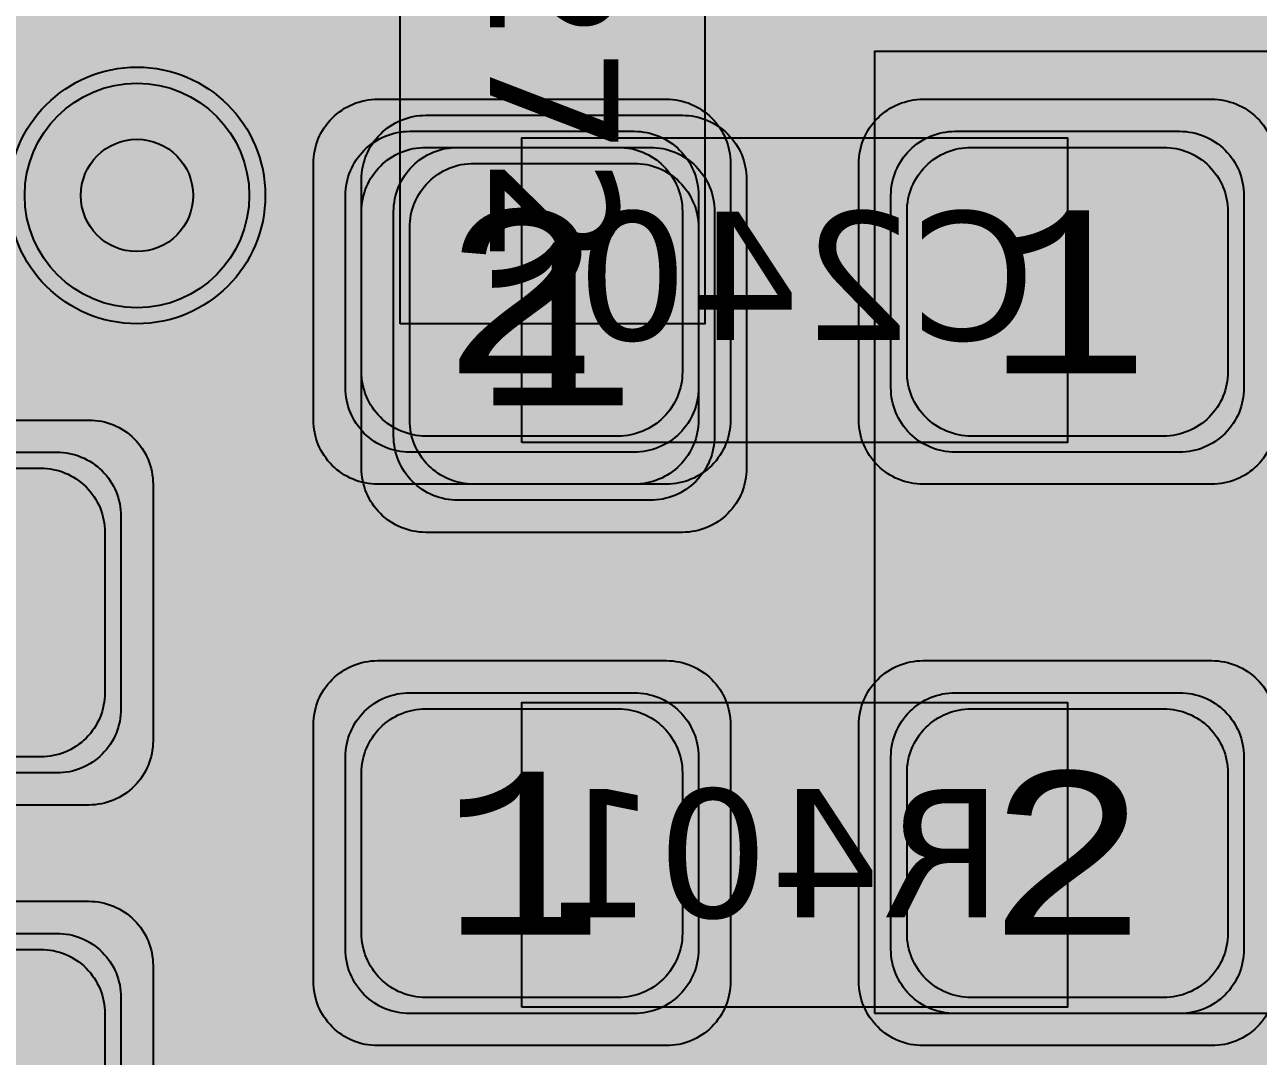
# Model space of a CAD drawing. Extents: x -28 to 199, y -61 to 255.
# Drawn here: x 126.35 to 130.195, y 116.117 to 119.332 of the extents above; entities that cross this region are included whole.
import ezdxf
from ezdxf.enums import TextEntityAlignment as Align

# ---------------------------------------------------------------- set-up
doc = ezdxf.new("R2010")
doc.units = 0
doc.header["$MEASUREMENT"] = 0
for name, color, linetype in [('ASSEMBLY_OUTLINES_BTM', 191, 'CONTINUOUS'), ('ASSEMBLY_OUTLINES_TOP', 102, 'CONTINUOUS'), ('ASSEMBLY_PART_NUMBERS_BTM', 191, 'CONTINUOUS'), ('ASSEMBLY_PART_NUMBERS_TOP', 102, 'CONTINUOUS'), ('ASSEMBLY_REF_DES_BTM', 191, 'CONTINUOUS'), ('ASSEMBLY_REF_DES_TOP', 102, 'CONTINUOUS'), ('DRILL_DRAWING', 21, 'CONTINUOUS'), ('GENERATED_SILKSCREEN_BTM', 255, 'CONTINUOUS'), ('GENERATED_SILKSCREEN_TOP', 140, 'CONTINUOUS'), ('PART_PADS_SMD_BTM', 10, 'CONTINUOUS'), ('PART_PADS_SMD_TOP', 150, 'CONTINUOUS'), ('PIN_NUMBERS_BTM', 8, 'CONTINUOUS'), ('PIN_NUMBERS_TOP', 8, 'CONTINUOUS'), ('PLACEMENT_OUTLINES_BTM', 222, 'CONTINUOUS'), ('PLACEMENT_OUTLINES_TOP', 130, 'CONTINUOUS'), ('PLANE_DATA_LAYER_2', 230, 'CONTINUOUS'), ('PLANE_SHAPES_LAYER_2', 230, 'CONTINUOUS'), ('PLANE_SHAPES_LAYER_3', 81, 'CONTINUOUS'), ('SILKSCREEN_OUTLINES_BTM', 211, 'CONTINUOUS'), ('SILKSCREEN_OUTLINES_TOP', 150, 'CONTINUOUS'), ('SILKSCREEN_REF_DES_TOP', 150, 'CONTINUOUS'), ('SOLDERMASK_PADS_BTM', 12, 'CONTINUOUS'), ('SOLDERMASK_PADS_TOP', 180, 'CONTINUOUS'), ('SOLDERPASTE_PADS_BTM', 12, 'CONTINUOUS'), ('SOLDERPASTE_PADS_TOP', 180, 'CONTINUOUS'), ('TRACES_LAYER_3', 81, 'CONTINUOUS'), ('TRACES_LAYER_BOTTOM', 10, 'CONTINUOUS'), ('TRACES_LAYER_TOP', 150, 'CONTINUOUS'), ('VIA_HOLES_LAYER_2', 30, 'CONTINUOUS'), ('VIA_HOLES_LAYER_3', 30, 'CONTINUOUS'), ('VIA_HOLES_LAYER_BOTTOM', 30, 'CONTINUOUS'), ('VIA_HOLES_LAYER_TOP', 30, 'CONTINUOUS'), ('VIA_PADS_LAYER_2', 230, 'CONTINUOUS'), ('VIA_PADS_LAYER_3', 81, 'CONTINUOUS'), ('VIA_PADS_LAYER_BOTTOM', 10, 'CONTINUOUS'), ('VIA_PADS_LAYER_TOP', 150, 'CONTINUOUS')]:
    doc.layers.add(name, color=color, linetype=linetype)
doc.styles.add('COURIER_NEW', font='COUR.TTF')
doc.styles.add('VERDANA', font='verdana.TTF')
doc.styles.add('VERIBEST_GERBER_0', font='txt')

msp = doc.modelspace()

# ---------------------------------------------------------------- hatches: boundary and pattern name
at = {"layer": 'PLANE_DATA_LAYER_2'}
h = msp.add_hatch(color=256, dxfattribs=at)
h.paths.add_polyline_path([(136.977938, 104.900788, -0.0425166317903881), (136.97684, 104.887899, 0.0425189371191998), (136.969634, 104.803321), (136.969634, 103.8357, -0.1989099556854013), (136.947316, 103.781819), (133.471447, 100.30595, 0.1989122151386173), (133.325, 99.952397), (133.325, 93.813669, -0.1989099556853327), (133.302682, 93.759788), (129.846447, 90.303553, 0.1989122151386193), (129.7, 89.95), (129.7, 82.880885, -0.1989099556853327), (129.677682, 82.827004), (125.372996, 78.522318, -0.1989133663344686), (125.319114, 78.5), (124.008004, 78.5, -0.414213562373095), (123.931804, 78.5762), (123.931804, 78.576201, -0.198909955685367), (123.954122, 78.630082), (124.017393, 78.693353, 0.19891218827251), (124.141873, 78.993873), (124.141873, 81.897836, 0.1989121882725186), (124.017393, 82.198356), (121.315166, 84.900583, 0.1989121882725186), (121.014646, 85.025063), (118.085686, 85.025063, 0.1989121882725125), (117.785166, 84.900583), (115.869335, 82.984752, -0.1989133663344686), (115.815453, 82.962434), (111.980365, 82.962434, 0.1989121882725186), (111.679845, 82.837954), (103.605966, 74.764075, -0.6681819935816116), (103.475884, 74.817956), (103.475884, 75.719902, -0.198909955685367), (103.498202, 75.773783), (112.132258, 84.407839, 0.1989121882725186), (112.256738, 84.708359), (112.256738, 87.766792, -0.5791985093720466), (112.371403, 87.832571, 0.9207095428459576), (113.229816, 89.056434, -0.4687192040466884), (113.229816, 89.173566, 0.4687157595514411), (113.229816, 90.326434, -0.4687192040466884), (113.229816, 90.443566, 0.606460415148791), (112.947726, 91.743467, -0.3380635491738142), (112.891615, 91.816971), (112.891615, 91.816972, -0.1989099556853327), (112.913933, 91.870853), (113.850887, 92.807807, -0.4969605349260798), (113.971222, 92.791213, 0.0686227819462532), (114.033421, 92.709116), (117.000682, 89.741856, -0.198909955685367), (117.023, 89.687975), (117.023, 88.767429, -0.228048003750335), (116.994354, 88.707889, 2.854432025872091), (117.805646, 88.707889, -0.228048003750335), (117.777, 88.767429), (117.777, 89.875696, 0.1989121654681639), (117.666579, 90.142275), (114.699318, 93.109536, -0.1989099556853327), (114.677, 93.163417), (114.677, 100.732571, -0.228048003750335), (114.705646, 100.792111, 0.8407221043194625), (114.090183, 101.915205, -0.5141069145394279), (113.989386, 101.987326), (113.989386, 107.618063, -0.6172571328269955), (114.111169, 107.679126, 1.9943987198418727), (114.111169, 108.720874, -0.617257132826957), (113.989386, 108.781937), (113.989386, 126.654985, 0.032533120066096), (113.985795, 126.710116, -0.0325342524810923), (113.985151, 126.720001), (113.985151, 126.720002, -0.6681819935815638), (114.115233, 126.773883), (114.280695, 126.608421, 0.1989121654681736), (114.547274, 126.498), (122.056386, 126.498, -0.1989133663344687), (122.110268, 126.475682), (126.281524, 122.304426, -0.198909955685367), (126.303842, 122.250545), (126.303842, 122.119158, 0.1236662247943365), (126.348588, 121.941012, -0.1606780001424822), (126.356831, 121.893987, 0.3606560929037287), (126.788539, 121.185359, -0.7687174069834758), (126.778046, 121.038457, 7.647506935409171), (127.111461, 121.014641, -0.7687174069834617), (127.121954, 121.161543, 0.6405844281364371), (127.405646, 122.307889, -0.2280480037503427), (127.377, 122.367429), (127.377, 126.6738, -0.414213562373095), (127.4532, 126.75), (128.865978, 126.75, -0.414213562373095), (128.942178, 126.6738), (128.942178, 126.673799, -0.1989099556854013), (128.91986, 126.619918), (128.533421, 126.233479, 0.1989121654681667), (128.423, 125.9669), (128.423, 123.567429, -0.2280480037503427), (128.394354, 123.507889, 2.8544320258721156), (129.205646, 123.507889, -0.2280480037503427), (129.177, 123.567429), (129.177, 125.779179, -0.1989099556854013), (129.199318, 125.83306), (129.986579, 126.62032, 0.0741021212229936), (130.052722, 126.70963, -0.277099918590679), (130.119973, 126.75), (130.174273, 126.75, -0.403683824490227), (130.250423, 126.676549, 0.1956893404127855), (130.451391, 126.229628, -0.2050724899553478), (130.475, 126.174486), (130.475, 122.295253, 0.1989121882725126), (130.59948, 121.994733), (131.330527, 121.263686, -0.1989099556854013), (131.352845, 121.209805), (131.352845, 114.763663, -0.8295497216643613), (131.205645, 114.735997, 0.8295609199568306), (129.95, 114.500001), (129.95, 114.499999, 0.8295609199568306), (131.205645, 114.264003, -0.8295497216643613), (131.352845, 114.236337), (131.352845, 111.668815, -0.198909955685367), (131.330527, 111.614934), (130.692799, 110.977206, 0.1989121882725064), (130.568319, 110.676686), (130.568319, 108.164856, -0.5413714910477632), (130.461467, 108.095093, 0.5413712452295936), (129.55, 107.500001), (129.55, 107.499999, 0.5413712452295937), (130.461467, 106.904907, -0.5413714910477633), (130.568319, 106.835144), (130.568319, 97.583681, 0.1490008545897866), (130.64056, 97.346645, -0.1489978148350905), (130.653512, 97.304146), (130.653512, 97.304145, -0.1942207066511618), (130.632158, 97.251246, 0.5485069438402771), (130.888539, 96.185359, -0.7687174069834758), (130.878046, 96.038457, 7.647506935409185), (131.211461, 96.014641, -0.7687174069834617), (131.221954, 96.161543, 0.6100588580781182), (131.548609, 97.270372, -0.2050724899553477), (131.525, 97.325514), (131.525, 97.477, 0.1677021551964094), (131.434538, 97.739125, -0.1677006453007844), (131.418319, 97.786122), (131.418319, 99.596475, -0.6231693714019529), (131.541139, 99.656749, 0.6231768727902992), (132.75, 100.25, 0.2119397726903838), (132.503162, 100.806173, -0.3779195606310377), (132.491822, 100.906327, 0.943356937975585), (131.551481, 101.648536, -0.6897061753667568), (131.418319, 101.69915), (131.418319, 102.749052, -0.7432602490610456), (131.558052, 102.791123, 0.507237571601238), (132.605828, 102.741787, -0.1165650662333721), (132.633526, 102.76327, 0.0896815058504722), (132.757792, 102.84948), (133.304231, 103.395919, 0.1989121882725186), (133.428711, 103.696439), (133.428711, 113.150158, -0.198909955685367), (133.451029, 113.204039), (134.00052, 113.75353, 0.1989121882725125), (134.125, 114.05405), (134.125, 115.174486, -0.2050724899553477), (134.148609, 115.229628, 2.4974351542811806), (133.251391, 115.229628, -0.2050724899553478), (133.275, 115.174486), (133.275, 114.261653, -0.198909955685367), (133.252682, 114.207772), (132.703191, 113.658281, 0.1989121882725126), (132.578711, 113.357761), (132.578711, 103.904042, -0.1989099556853327), (132.556393, 103.850161), (132.460599, 103.754367, -0.3152207587686722), (132.374533, 103.739179, 0.3712566469041549), (131.558052, 103.508877, -0.7432602490609853), (131.418319, 103.550948), (131.418319, 110.469083, -0.1989099556854013), (131.440637, 110.522964), (132.078365, 111.160692, 0.1989121882725248), (132.202845, 111.461212), (132.202845, 119.995489, -0.6681819935816593), (132.332927, 120.04937), (136.401408, 115.980889, -0.1989099556853327), (136.423726, 115.927008), (136.423726, 114.512395, -0.1989099556853327), (136.401408, 114.458514), (135.933735, 113.990841, -0.6681819935816593), (135.803653, 114.044722), (135.803653, 114.044723, -0.0900388652559256), (135.808516, 114.071509, 4.621395072748782), (135.428491, 113.691484, -0.5237901792127903), (135.531477, 113.620147), (135.531477, 113.620146, -0.1989099556853327), (135.509159, 113.566265), (133.808701, 111.865807, 0.1989122151386246), (133.662254, 111.512254), (133.662254, 107.537746, 0.1989122151386246), (133.808701, 107.184193), (135.333909, 105.658985, -0.1650613667127099), (135.355574, 105.615061, 0.6437565302444234), (136.487538, 105.270109, -0.5051906878791393), (136.609743, 105.259398, 0.1480370251817164), (136.933858, 104.969889, -0.2917988228267626), (136.977938, 104.900789)], flags=0)
h.paths.add_polyline_path([(113.85, 87, -0.9999999999999999), (115.15, 87, -0.9999999999999999)], flags=0)
h.paths.add_polyline_path([(115.25, 125.5, -0.9999999999999999), (116.55000000000001, 125.5, -0.9999999999999999)], flags=0)
h.paths.add_polyline_path([(114.75, 123, -0.9999999999999999), (116.75, 123, -0.9999999999999999)], flags=0)
h.paths.add_polyline_path([(116.232776, 95.682577, 0.7726673183828902), (117.45, 95.999999), (117.45, 96, 0.7083066378647846), (116.29314, 96.40693, -0.531760018124995), (116.167224, 96.417423, 0.772667318382902), (114.95, 96.100001), (114.95, 96.1, 0.7083066378647764), (116.10686, 95.69307, -0.5317600181249857)], flags=0)
h.paths.add_polyline_path([(117.421331, 99.860255, 3.363991928619301), (117.304585, 100.560731, -0.5417095603560502), (117.178669, 100.539745, 3.3639919286193174), (117.295415, 99.839269, -0.5417095603560539)], flags=0)
h.paths.add_polyline_path([(117.44999999999999, 92.3, -0.9999999999999999), (118.75, 92.3, -0.9999999999999999)], flags=0)
h.paths.add_polyline_path([(119.55, 113.4, -0.9999999999999999), (120.85000000000001, 113.4, -0.9999999999999999)], flags=0)
h.paths.add_polyline_path([(119.75, 109.5, -0.9999999999999999), (121.25, 109.5, -0.9999999999999999)], flags=0)
h.paths.add_polyline_path([(120.35, 98.8, -0.9999999999999999), (121.65, 98.8, -0.9999999999999999)], flags=0)
h.paths.add_polyline_path([(120.35, 111.4, -0.9999999999999999), (121.65, 111.4, -0.9999999999999999)], flags=0)
h.paths.add_polyline_path([(120.457283, 123.057713, -0.5359062211731089), (120.330385, 123.05719, 1.3513703040546192), (119.123088, 121.573751, -0.3050494922752397), (119.170567, 121.503171), (119.170567, 121.50317, -0.198909955685367), (119.148249, 121.449289), (118.350727, 120.651767, 0.1989121882725187), (118.226247, 120.351247), (118.226247, 106.65885, -0.198909955685367), (118.203929, 106.604969), (117.471074, 105.872114, -0.205074051956066), (117.415388, 105.849817, 2.455220229755274), (118.05, 105.2), (118.05, 105.199998, 0.0059190874028198), (118.049817, 105.215386, -0.0058690278396138), (118.049796, 105.217175), (118.049796, 105.217193, -0.198909955685367), (118.072114, 105.271074), (118.951767, 106.150727, 0.1989121882725038), (119.076247, 106.451247), (119.076247, 120.143644, -0.198909955685367), (119.098565, 120.197525), (120.108818, 121.207778, -0.0494623730732118), (120.12045, 121.217311, 0.0494618080928846), (120.185326, 121.27048), (120.787867, 121.873021, 0.0494618080928846), (120.841036, 121.937897, -0.0494623730731728), (120.850569, 121.949529), (120.928926, 122.027886, -0.2050740519560306), (120.984612, 122.050183, 1.6971064696081972)], flags=0)
h.paths.add_polyline_path([(121.25, 117.75, -0.9999999999999999), (122.75, 117.75, -0.9999999999999999)], flags=0)
h.paths.add_polyline_path([(122.05, 111.4, -0.9999999999999999), (123.35000000000001, 111.4, -0.9999999999999999)], flags=0)
h.paths.add_polyline_path([(123.29571, 88.162026, 1.6796277836471416), (121.75, 89), (121.75, 88.999999, 0.2324567467697626), (122.139102, 88.20829, -0.3917746108587368), (122.156291, 88.106204, 0.1460189195089194), (122.05, 87.750001), (122.05, 87.75, 1.2874404369000827), (123.270422, 88.061638, -0.3917717789363406)], flags=0)
h.paths.add_polyline_path([(122.65, 105.6, 3.3327468859538776), (123.044022, 106.197474, -0.5991018826014798), (122.939092, 106.281417, 0.0458969718785636), (122.95, 106.399998), (122.95, 106.4, 0.9999999999999999), (121.65, 106.4, 0.2331537315633807), (121.904279, 105.88434, -0.74720291741978), (121.851814, 105.747931, 2.557353807463251), (122.45, 105.1, 0.2331537315633762), (122.195721, 105.61566, -0.74720291741978), (122.248186, 105.752069, 0.121739685827647), (122.555978, 105.802526, -0.599101882601538), (122.660908, 105.718583, 0.0458969718785636), (122.65, 105.600002)], flags=0)
h.paths.add_polyline_path([(123.776372, 102.215741, 2.268015238537925), (122.670454, 102.273947, -0.1736308664859839), (122.687772, 102.22558, -0.157828441953958), (122.673316, 102.180924, 1.8365540169308305), (123.763761, 102.123532, -0.3408039055902447)], flags=0)
h.paths.add_polyline_path([(125.85, 89.1, -0.9999999999999999), (127.15, 89.1, -0.9999999999999999)], flags=0)
h.paths.add_polyline_path([(126.05, 118.8, -0.9999999999999999), (127.35000000000001, 118.8, -0.9999999999999999)], flags=0)
h.paths.add_polyline_path([(126.25, 103.7, -0.9999999999999999), (127.55000000000001, 103.7, -0.9999999999999999)], flags=0)
h.paths.add_polyline_path([(126.35, 85.4, -0.9999999999999999), (127.65, 85.4, -0.9999999999999999)], flags=0)
h.paths.add_polyline_path([(126.35, 87.3, -0.9999999999999999), (127.65, 87.3, -0.9999999999999999)], flags=0)
h.paths.add_polyline_path([(126.75, 115.5, -0.9999999999999999), (128.25, 115.5, -0.9999999999999999)], flags=0)
h.paths.add_polyline_path([(127.25, 83.2, -0.9999999999999999), (128.55, 83.2, -0.9999999999999999)], flags=0)
h.paths.add_polyline_path([(129.5, 95.5), (129.5, 95.500001, 0.2347951257838049), (129.202889, 96.097823, -0.2347971625886518), (129.172702, 96.158562), (129.172702, 96.158563, -0.1989099556854013), (129.19502, 96.212444), (129.356027, 96.373451, 0.1989121882725038), (129.480507, 96.673971), (129.480507, 106.455132, 0.1989121882725038), (129.356027, 106.755652), (126.719253, 109.392426, -0.198909955685367), (126.696935, 109.446307), (126.696935, 110.90022, -0.67775882677704), (126.828419, 110.952662, 2.507233776086384), (126.828419, 111.847338, -0.6777588267769905), (126.696935, 111.89978), (126.696935, 112.86566, 0.1989121882725038), (126.572455, 113.16618), (124.983033, 114.755602, -0.1989099556854013), (124.960715, 114.809483), (124.960715, 119.828112, -0.198909955685367), (124.983033, 119.881993), (125.328926, 120.227886, -0.205074051956065), (125.384612, 120.250183, 2.4552148235298628), (124.75, 120.900002, 0.0059190874028197), (124.750183, 120.884614, -0.0058690278396127), (124.750204, 120.882825), (124.750204, 120.882807, -0.198909955685367), (124.727886, 120.828926), (124.494453, 120.595493, -0.6681819935815638), (124.364371, 120.649374), (124.364371, 120.717126, 0.1989121882725125), (124.239891, 121.017646), (123.147318, 122.110219, -0.198909955685367), (123.125, 122.1641), (123.125, 122.174486, -0.2050724899553477), (123.148609, 122.229628, 2.4974351542811517), (122.251391, 122.229628, -0.2050724899553829), (122.275, 122.174486), (122.275, 121.956497, 0.1989121882725126), (122.39948, 121.655977), (123.492053, 120.563404, -0.198909955685367), (123.514371, 120.509523), (123.514371, 114.406551, 0.19891218827251), (123.638851, 114.106031), (125.318568, 112.426314, -0.198909955685367), (125.340886, 112.372433), (125.340886, 108.878879, 0.1989121882725126), (125.465366, 108.578359), (127.852682, 106.191043, -0.1989099556853327), (127.875, 106.137162), (127.875, 101.425514, -0.2050724899553478), (127.851391, 101.370372, 0.8159834667607626), (128.527623, 100.291159, -0.5233351739894394), (128.630507, 100.219784), (128.630507, 96.881574, -0.1989099556853327), (128.608189, 96.827693), (128.405604, 96.625108, -0.1809134408217212), (128.357013, 96.602974, 0.147660489474916), (128.127329, 96.515812, -0.1654600424582982), (128.080857, 96.5), (127.85, 96.5, 0.1989121882725099), (127.54948, 96.37552), (127.49948, 96.32552, 0.1357250226602834), (127.387774, 96.128414, -0.5450822061688504), (127.266471, 96.087288, 1.9695384942564944), (127.217953, 94.87725, -0.3731724528837284), (127.317035, 94.864977, 0.4338714127250044), (128.266221, 94.847079, -0.3498081147665029), (128.360455, 94.859099, 0.5848883345755964)], flags=0)
h.paths.add_polyline_path([(130.373451, 92.726979, 7.377999984181714), (130.373451, 93.073021, -0.7612838800058466), (130.226549, 93.073021, 7.377999984181725), (130.226549, 92.726979, -0.7612838800058466)], flags=0)
at = {"layer": 'PLANE_SHAPES_LAYER_2'}
h = msp.add_hatch(color=256, dxfattribs=at)
h.paths.add_polyline_path([(169.5, 129.25), (149.5, 129.25), (142.25, 122), (142.25, 90.5), (147.5, 90.5), (147.5, 80), (154, 80), (154, 69.25), (131.75, 69.25), (131.75, 73.25), (121.25, 73.25), (121.25, 81), (110.5, 81), (110.5, 125.75), (106.5, 125.75), (106.5, 128.75), (93.5, 128.75), (93.5, 120.25), (91.75, 120.25), (91.75, 121.5), (80, 121.5), (80, 118.25), (73.25, 118.25), (73.25, 124.5), (67.5, 124.5), (67.5, 128), (57.75, 128), (57.75, 120.25), (55.25, 120.25), (55.25, 121.5), (47.5, 121.5), (47.5, 119), (35, 119), (35, 134.75), (32.75, 134.75), (32.75, 159.75), (29.25, 159.75), (29.25, 175.25), (22.5, 175.25), (22.5, 195.25), (17.25, 195.25), (17.25, 198), (22.5, 198), (22.5, 216.5), (40.25, 216.5), (40.25, 235.5), (54.5, 235.5), (54.5, 254), (87.25, 254), (87.25, 236.25), (86.25, 236.25), (86.25, 228.75), (81, 228.75), (81, 218.75), (95.25, 218.75), (95.25, 194.5), (87, 194.5), (87, 172), (131.1, 172), (131.1, 208.75), (115.5, 208.75), (115.5, 213.75), (106.75, 213.75), (106.75, 218.75), (110.25, 222.25), (110.25, 226.25), (142.5, 226.25), (142.5, 221.5), (160.5, 221.5), (160.5, 240.75), (169.5, 240.75)])
h.paths.add_polyline_path([(35.5, 149.5), (41.75, 149.5), (41.75, 152), (39.25, 152), (39.25, 154), (37.75, 154), (37.75, 152), (35.5, 152)], flags=16)
h.paths.add_polyline_path([(37.5, 125.75), (37.5, 128.75), (42.75, 128.75), (42.75, 125.75)], flags=16)
h.paths.add_polyline_path([(52, 127.75), (52, 130.75), (54.25, 130.75), (54.25, 127.75)], flags=16)
h.paths.add_polyline_path([(50.75, 219.5), (50.75, 226.5), (71.75, 226.5), (71.75, 219.5)], flags=16)
h.paths.add_polyline_path([(66.5, 150.75), (66.5, 177.5), (72.25, 177.5), (72.25, 150.75)], flags=16)
h.paths.add_polyline_path([(47.25, 185.25), (73, 185.25), (73, 188.25), (70.25, 188.25), (70.25, 191), (47.25, 191)], flags=16)
h.paths.add_polyline_path([(84.5, 208), (84.5, 212.75), (85, 212.75), (85, 208)], flags=16)
h.paths.add_polyline_path([(61.5, 137.25), (87.75, 137.25), (87.75, 140.5), (84.75, 140.5), (84.75, 143), (61.5, 143)], flags=16)
h.paths.add_polyline_path([(88.75, 127), (88.75, 130), (91, 130), (91, 127)], flags=16)
h.paths.add_polyline_path([(85.5, 130.25), (85.5, 132.5), (91, 132.5), (91, 130.25)], flags=16)
h.paths.add_polyline_path([(108.75, 142.25), (135.75, 142.25), (135.75, 145.75), (132.25, 145.75), (132.25, 149), (108.75, 149)], flags=16)
h.paths.add_polyline_path([(114.25, 126.75), (140.75, 126.75), (140.75, 129.75), (137.25, 129.75), (137.25, 133), (114.25, 133)], flags=16)
h.paths.add_polyline_path([(155.25, 180.25), (166.25, 180.25), (166.25, 186.25), (152.25, 186.25), (152.25, 183), (155.25, 183)], flags=16)
at = {"layer": 'PLANE_SHAPES_LAYER_3'}
h = msp.add_hatch(color=256, dxfattribs=at)
h.paths.add_polyline_path([(169.5, 129.25), (149.5, 129.25), (142.25, 122), (142.25, 90.5), (147.5, 90.5), (147.5, 80), (154, 80), (154, 69.25), (131.75, 69.25), (131.75, 73.25), (121.25, 73.25), (121.25, 81), (110.5, 81), (110.5, 125.75), (106.5, 125.75), (106.5, 128.75), (93.5, 128.75), (93.5, 120.25), (91.75, 120.25), (91.75, 121.5), (80, 121.5), (80, 118.25), (73.25, 118.25), (73.25, 124.5), (67.5, 124.5), (67.5, 127.75), (58.25, 127.75), (58.25, 130.25), (88.75, 130.25), (88.75, 127), (91, 127), (91, 132.5), (55, 132.5), (55, 131.25), (52, 131.25), (52, 127.75), (55, 127.75), (55, 127.25), (57.75, 127.25), (57.75, 120.25), (55.25, 120.25), (55.25, 121.5), (47.5, 121.5), (47.5, 119), (35, 119), (35, 134.75), (32.75, 134.75), (32.75, 159.75), (29.25, 159.75), (29.25, 175.25), (22.5, 175.25), (22.5, 195.25), (17.25, 195.25), (17.25, 198), (22.5, 198), (22.5, 216.5), (40.25, 216.5), (40.25, 235.5), (54.5, 235.5), (54.5, 254), (87.25, 254), (87.25, 236.25), (86.25, 236.25), (86.25, 228.75), (81, 228.75), (81, 218.75), (95.25, 218.75), (95.25, 194.5), (87, 194.5), (87, 172), (131.1, 172), (131.1, 208.75), (115.5, 208.75), (115.5, 213.75), (106.75, 213.75), (106.75, 218.75), (110.25, 222.25), (110.25, 226.25), (142.5, 226.25), (142.5, 221.5), (160.5, 221.5), (160.5, 240.75), (169.5, 240.75)])
h.paths.add_polyline_path([(35.5, 149.5), (41.75, 149.5), (41.75, 152), (39.25, 152), (39.25, 154), (37.75, 154), (37.75, 152), (35.5, 152)], flags=16)
h.paths.add_polyline_path([(37.5, 125.75), (37.5, 128.75), (42.75, 128.75), (42.75, 125.75)], flags=16)
h.paths.add_polyline_path([(50.75, 219.5), (50.75, 226.5), (71.75, 226.5), (71.75, 219.5)], flags=16)
h.paths.add_polyline_path([(66.5, 150.75), (66.5, 177.5), (72.25, 177.5), (72.25, 150.75)], flags=16)
h.paths.add_polyline_path([(47.25, 185.25), (73, 185.25), (73, 188.25), (70.25, 188.25), (70.25, 191), (47.25, 191)], flags=16)
h.paths.add_polyline_path([(84.5, 208), (84.5, 212.75), (85, 212.75), (85, 208)], flags=16)
h.paths.add_polyline_path([(61.5, 137.25), (87.75, 137.25), (87.75, 140.5), (84.75, 140.5), (84.75, 143), (61.5, 143)], flags=16)
h.paths.add_polyline_path([(108.75, 142.25), (135.75, 142.25), (135.75, 145.75), (132.25, 145.75), (132.25, 149), (108.75, 149)], flags=16)
h.paths.add_polyline_path([(114.25, 126.75), (140.75, 126.75), (140.75, 129.75), (137.25, 129.75), (137.25, 133), (114.25, 133)], flags=16)
h.paths.add_polyline_path([(155.25, 180.25), (166.25, 180.25), (166.25, 186.25), (152.25, 186.25), (152.25, 183), (155.25, 183)], flags=16)
at = {"layer": 'VIA_HOLES_LAYER_2'}
h = msp.add_hatch(color=256, dxfattribs=at)
edge = h.paths.add_edge_path()
edge.add_arc((126.7, 118.8), 0.175, 0, 360)
at = {"layer": 'VIA_HOLES_LAYER_3'}
h = msp.add_hatch(color=256, dxfattribs=at)
edge = h.paths.add_edge_path()
edge.add_arc((126.7, 118.8), 0.175, 0, 360)
at = {"layer": 'VIA_HOLES_LAYER_BOTTOM'}
h = msp.add_hatch(color=256, dxfattribs=at)
edge = h.paths.add_edge_path()
edge.add_arc((126.7, 118.8), 0.175, 0, 360)
at = {"layer": 'VIA_HOLES_LAYER_TOP'}
h = msp.add_hatch(color=256, dxfattribs=at)
edge = h.paths.add_edge_path()
edge.add_arc((126.7, 118.8), 0.175, 0, 360)

# ---------------------------------------------------------------- linework, layer by layer
at = {"layer": 'ASSEMBLY_OUTLINES_BTM'}
for points in [[(127.9, 118.03), (127.9, 118.98), (129.6, 118.98), (129.6, 118.03)], [(127.9, 116.27), (127.9, 117.22), (129.6, 117.22), (129.6, 116.27)]]:
    msp.add_lwpolyline(points, close=True, dxfattribs=at)
at = {"layer": 'ASSEMBLY_OUTLINES_TOP'}
msp.add_lwpolyline([(127.52, 118.4), (127.52, 120.1), (128.47, 120.1), (128.47, 118.4)], close=True, dxfattribs=at)
at = {"layer": 'ASSEMBLY_OUTLINES_TOP', "const_width": 0.1}
for points in [[(129, 116.25), (129, 119.25), (132, 119.25), (132, 116.25)], [(123.2, 114.6), (123.2, 116.4), (126.3, 116.4), (126.3, 114.6)]]:
    msp.add_lwpolyline(points, close=True, dxfattribs=at)
at = {"layer": 'GENERATED_SILKSCREEN_BTM', "const_width": 0.15}
for points in [[(129.042098, 118.980005, 1.22306e-05), (129.042089, 118.979995), (128.457911, 118.979995, 1.22306e-05), (128.457902, 118.980005), (129.042098, 118.980005)], [(129.033844, 118.029995), (128.466156, 118.029995, 1.1642e-05), (128.466164, 118.030005), (129.033836, 118.030005, 1.1642e-05), (129.033844, 118.029995)], [(129.033844, 117.220005, 1.1642e-05), (129.033836, 117.219995), (128.466164, 117.219995, 1.1642e-05), (128.466156, 117.220005), (129.033844, 117.220005)], [(129.042098, 116.269995), (128.457902, 116.269995, 1.22306e-05), (128.457911, 116.270005), (129.042089, 116.270005, 1.22306e-05), (129.042098, 116.269995)]]:
    msp.add_lwpolyline(points, format="xyb", dxfattribs=at)
at = {"layer": 'GENERATED_SILKSCREEN_TOP', "const_width": 0.15}
for points in [[(127.520005, 118.957911, 1.22306e-05), (127.519995, 118.957902), (127.519995, 119.542098, 1.22306e-05), (127.520005, 119.542089), (127.520005, 118.957911)], [(128.470005, 118.966156, 1.1642e-05), (128.469995, 118.966164), (128.469995, 119.533836, 1.1642e-05), (128.470005, 119.533844), (128.470005, 118.966156)], [(132.000005, 116.25, -0.4142135624), (132, 116.249995), (129, 116.249995, -0.4142135624), (128.999995, 116.25), (128.999995, 119.25, -0.4142135624), (129, 119.250005), (130.458916, 119.250005, 1.06046e-05), (130.458901, 119.249995), (129.000005, 119.249995), (129.000005, 116.250005), (131.999995, 116.250005), (131.999995, 119.249995), (130.941099, 119.249995, 1.06046e-05), (130.941084, 119.250005), (132, 119.250005, -0.4142135624), (132.000005, 119.25), (132.000005, 116.25)], [(127.263205, 118.674799), (127.262405, 118.670799), (127.262405, 118.670798), (127.260805, 118.666798, -0.0970216498), (127.260804, 118.666796), (127.257604, 118.663596, -0.2617450014), (127.257599, 118.663595), (127.252803, 118.661196, -0.0493889889), (127.252802, 118.661196), (127.249604, 118.659597, -0.2360679779), (127.2496, 118.659595), (127.243201, 118.659595, -0.1454891684), (127.243198, 118.659595), (127.239198, 118.661195, -0.1622776602), (127.239196, 118.661197), (127.118987, 118.72876, 5.3267e-06), (127.118988, 118.728769), (127.2392, 118.661205, -0.099019514), (127.239202, 118.661205), (127.243202, 118.659605), (127.2496, 118.659605), (127.252797, 118.661204, -0.0493889889), (127.252798, 118.661204), (127.257595, 118.663603, -0.0710678127), (127.257596, 118.663604), (127.260796, 118.666804), (127.262395, 118.670802, -0.0493889896), (127.262395, 118.670803), (127.263195, 118.674801), (127.263195, 119.214799), (127.261596, 119.220396), (127.257596, 119.224396, -0.049388989), (127.257596, 119.224397), (127.252798, 119.227595), (127.2464, 119.228395), (127.240801, 119.227595, -0.0493889896), (127.2408, 119.227595), (127.235205, 119.224398, -0.1119910927), (127.235204, 119.224396), (127.231205, 119.220397), (127.230405, 119.214799), (127.230405, 118.702, -0.7207592207), (127.230396, 118.701997), (127.123313, 118.762167, 5.3267e-06), (127.123314, 118.762176), (127.230395, 118.702008), (127.230395, 119.214801), (127.231195, 119.220401, -0.1667818981), (127.231196, 119.220404), (127.235196, 119.224404, -0.2133768067), (127.2352, 119.224405), (127.240796, 119.227603, -0.184527552), (127.240799, 119.227605), (127.246399, 119.228405, -0.099019514), (127.246401, 119.228405), (127.252801, 119.227605, -0.1119910924), (127.252803, 119.227604), (127.257601, 119.224405, -0.1622776603), (127.257604, 119.224404), (127.261604, 119.220404, -0.1622776603), (127.261605, 119.220401), (127.263205, 119.214801), (127.263205, 118.674799)], [(127.263205, 118.053199), (127.262405, 118.049999), (127.262405, 118.0492, -0.2133768066), (127.262404, 118.049196), (127.261605, 118.048397), (127.260805, 118.045998, -0.0493889889), (127.260805, 118.045997), (127.260005, 118.042799, -0.184527553), (127.260003, 118.042796), (127.150404, 117.908397, -0.1622776598), (127.150402, 117.908395), (127.146403, 117.905996, -0.1119910931), (127.146401, 117.905995), (127.143202, 117.905195), (127.140803, 117.903596, -0.1119910931), (127.140801, 117.903595), (127.137601, 117.902795, -0.099019514), (127.137599, 117.902795), (127.028001, 117.902795, -0.1454891691), (127.027998, 117.902795), (127.025598, 117.903595, -0.0710678117), (127.025597, 117.903596), (127.019999, 117.905195), (127.015999, 117.905995, -0.2052577012), (127.015996, 117.905998), (127.014396, 117.908397), (126.630756, 118.380679, 8.4222e-06), (126.63077, 118.380676), (127.014404, 117.908403), (127.016003, 117.906005), (127.020001, 117.905205, -0.0493889896), (127.020002, 117.905205), (127.0256, 117.903605, -0.099019514), (127.025602, 117.903605), (127.028002, 117.902805), (127.137599, 117.902805), (127.140798, 117.903605), (127.143197, 117.905204, -0.1119910925), (127.143199, 117.905205), (127.146398, 117.906005), (127.150397, 117.908404), (127.259995, 118.042802), (127.260795, 118.046001), (127.260795, 118.046002), (127.261595, 118.048402, -0.0970216498), (127.261596, 118.048404), (127.262395, 118.049203), (127.262395, 118.050001), (127.263195, 118.053201), (127.263195, 118.322799), (127.262396, 118.325996), (127.261596, 118.326796, -0.0908850659), (127.261595, 118.326798), (127.260795, 118.329198), (127.260795, 118.329199), (127.259995, 118.332398), (127.150398, 118.466795, -0.1119910925), (127.150396, 118.466796), (127.146397, 118.470795), (127.1416, 118.471595), (127.136001, 118.470795, -0.0493889889), (127.136, 118.470795), (127.130404, 118.467597, -0.0710678116), (127.130403, 118.467596), (127.125605, 118.464397), (127.123205, 118.458798, -0.0493889889), (127.123205, 118.458797), (127.122405, 118.454), (127.124005, 118.448402), (127.230404, 118.318003, -0.1622776608), (127.230405, 118.318), (127.230405, 118.0596, -0.1622776608), (127.230404, 118.059597), (127.129604, 117.934797, -0.2360679779), (127.1296, 117.934795), (127.036, 117.934795, -0.2360679779), (127.035996, 117.934797), (126.676693, 118.37564, 7.6696e-06), (126.676706, 118.375639), (127.036002, 117.934805), (127.129598, 117.934805), (127.230395, 118.059602), (127.230395, 118.317998), (127.123997, 118.448396, -0.1845275523), (127.123995, 118.448399), (127.122395, 118.453999), (127.122395, 118.454001), (127.123195, 118.458801), (127.123195, 118.458802), (127.125595, 118.464402, -0.2534505531), (127.125599, 118.464405), (127.130397, 118.467604, -0.1622776602), (127.1304, 118.467605), (127.135996, 118.470803, -0.184527552), (127.135999, 118.470805), (127.141599, 118.471605, -0.0990195133), (127.141601, 118.471605), (127.146399, 118.470805, -0.2617450014), (127.146404, 118.470804), (127.150404, 118.466804, -0.111991093), (127.150405, 118.466802), (127.260003, 118.332404, -0.1845275526), (127.260005, 118.332401), (127.260805, 118.329203, -0.0493889896), (127.260805, 118.329202), (127.261605, 118.326804), (127.262404, 118.326004, -0.1622776597), (127.262405, 118.326001), (127.263205, 118.322801), (127.263205, 118.053199)], [(126.496005, 117.918799), (126.494405, 117.913199, -0.1622776603), (126.494404, 117.913196), (126.491205, 117.908398, -0.2052577022), (126.491202, 117.908395), (126.485602, 117.905995, -0.1454891691), (126.485599, 117.905995), (126.479201, 117.905195, -0.095414573), (126.479199, 117.905195), (126.473601, 117.905995, -0.1454891691), (126.473598, 117.905995), (126.467998, 117.908395, -0.2052577018), (126.467995, 117.908398), (126.464796, 117.913196, -0.1622776608), (126.464795, 117.913199), (126.463195, 117.918799), (126.463195, 118.447086, 7.1803e-06), (126.463205, 118.447079), (126.463205, 117.918801), (126.464805, 117.913202), (126.468003, 117.908405), (126.473602, 117.906005), (126.4792, 117.905205), (126.485598, 117.906005), (126.491197, 117.908405), (126.494395, 117.913202), (126.495995, 117.918801), (126.495995, 118.427164, 6.8599e-06), (126.496005, 118.427158), (126.496005, 117.918799)], [(126.300005, 114.6, -0.4142135624), (126.3, 114.599995), (126.056176, 114.599995, 9.7912e-06), (126.056172, 114.600005), (126.299995, 114.600005), (126.299995, 116.399995), (126.056172, 116.399995, 9.7912e-06), (126.056176, 116.400005), (126.3, 116.400005, -0.4142135624), (126.300005, 116.4), (126.300005, 114.6)]]:
    msp.add_lwpolyline(points, format="xyb", dxfattribs=at)
for points in [[(127.4292, 116.5092), (127.4228, 116.5076), (127.4196, 116.5044), (127.4172, 116.4988), (127.4164, 116.4924), (127.4172, 116.4868), (127.4196, 116.4812), (127.4228, 116.4772), (127.4292, 116.4764), (127.7412, 116.4764), (127.7468, 116.4772), (127.7516, 116.4812), (127.754, 116.4868), (127.7548, 116.4924), (127.754, 116.4988), (127.7516, 116.5044), (127.7468, 116.5076), (127.7412, 116.5092), (127.6004, 116.5092), (127.6004, 117.2604), (127.5996, 117.266), (127.5972, 117.27), (127.5932, 117.2724), (127.5876, 117.2732), (127.5836, 117.274), (127.5796, 117.274), (127.5764, 117.2724), (127.5732, 117.2692), (127.4172, 117.05), (127.4148, 117.0444), (127.4148, 117.0388), (127.4172, 117.034), (127.4212, 117.03), (127.426, 117.0268), (127.4316, 117.0252), (127.4348, 117.0252), (127.4372, 117.026), (127.4412, 117.0308), (127.5692, 117.21), (127.5692, 116.5092), (127.4292, 116.5092)], [(126.9884, 117.2732), (126.9844, 117.2748), (126.9812, 117.2756), (126.978, 117.2764), (126.5732, 117.2764), (126.5676, 117.2748), (126.5628, 117.2708), (126.5588, 117.266), (126.5572, 117.2604), (126.5572, 116.4924), (126.5588, 116.486), (126.5628, 116.482), (126.5676, 116.4772), (126.5732, 116.4764), (126.978, 116.4764), (126.9812, 116.4764), (126.9828, 116.4772), (126.9844, 116.478), (126.9884, 116.4796), (127.1236, 116.5892), (127.126, 116.5924), (127.1268, 116.594), (127.1284, 116.598), (127.1292, 116.602), (127.1292, 117.1508), (127.1284, 117.1548), (127.1268, 117.1572), (127.1268, 117.1596), (127.126, 117.1604), (127.1244, 117.1612), (127.1236, 117.1628), (126.9884, 117.2732)], [(128.1836, 116.4796), (128.0484, 116.5892), (128.0444, 116.5932), (128.0436, 116.598), (128.0444, 116.6036), (128.0476, 116.6092), (128.0516, 116.6132), (128.0564, 116.6164), (128.062, 116.6172), (128.0676, 116.6156), (128.198, 116.5092), (128.4564, 116.5092), (128.5812, 116.61), (128.5812, 116.7588), (128.458, 116.8604), (128.3252, 116.8604), (128.3188, 116.862), (128.3148, 116.8652), (128.3124, 116.8708), (128.3116, 116.8764), (128.3124, 116.882), (128.3148, 116.8868), (128.3188, 116.8908), (128.3252, 116.8924), (128.458, 116.8924), (128.5812, 116.994), (128.5812, 117.1428), (128.4564, 117.2436), (128.198, 117.2436), (128.0676, 117.1372), (128.062, 117.1356), (128.0564, 117.1364), (128.0516, 117.1388), (128.0476, 117.1436), (128.0444, 117.1484), (128.0436, 117.154), (128.0444, 117.1596), (128.0484, 117.1636), (128.1836, 117.2732), (128.186, 117.274), (128.1884, 117.2748), (128.1892, 117.2756), (128.1924, 117.2764), (128.462, 117.2764), (128.466, 117.2756), (128.4676, 117.2748), (128.47, 117.274), (128.4724, 117.2732), (128.6076, 117.1636), (128.61, 117.1596), (128.6108, 117.1564), (128.6124, 117.154), (128.6132, 117.1508), (128.6132, 116.986), (128.6124, 116.9836), (128.6108, 116.978), (128.61, 116.974), (128.6076, 116.9724), (128.49, 116.8764), (128.6076, 116.7804), (128.6084, 116.7788), (128.61, 116.7772), (128.6108, 116.7764), (128.6108, 116.7748), (128.6124, 116.7692), (128.6132, 116.7668), (128.6132, 116.602), (128.6124, 116.598), (128.6108, 116.5948), (128.61, 116.5916), (128.6076, 116.5892), (128.4724, 116.4796), (128.4692, 116.478), (128.4684, 116.4772), (128.466, 116.4772), (128.4652, 116.4764), (128.4644, 116.4764), (128.462, 116.4764), (128.1924, 116.4764), (128.1892, 116.4772), (128.186, 116.478), (128.1836, 116.4796)], [(126.5908, 117.2436), (126.9724, 117.2436), (127.0972, 117.1428), (127.0972, 116.61), (126.9724, 116.5092), (126.5908, 116.5092), (126.5908, 117.2436)]]:
    msp.add_lwpolyline(points, dxfattribs=at)
at = {"layer": 'PART_PADS_SMD_BTM'}
for points in [[(128.45, 118.2, -0.4142135624), (128.25, 118), (127.55, 118, -0.4142135624), (127.35, 118.2), (127.35, 118.8, -0.4142135624), (127.55, 119), (128.25, 119, -0.4142135624), (128.45, 118.8)], [(130.15, 118.2, -0.4142135624), (129.95, 118), (129.25, 118, -0.4142135624), (129.05, 118.2), (129.05, 118.8, -0.4142135624), (129.25, 119), (129.95, 119, -0.4142135624), (130.15, 118.8)], [(126.65, 117.2, -0.4142135624), (126.45, 117), (125.75, 117, -0.4142135624), (125.55, 117.2), (125.55, 117.8, -0.4142135624), (125.75, 118), (126.45, 118, -0.4142135624), (126.65, 117.8)], [(127.35, 117.05, -0.4142135624), (127.55, 117.25), (128.25, 117.25, -0.4142135624), (128.45, 117.05), (128.45, 116.45, -0.4142135624), (128.25, 116.25), (127.55, 116.25, -0.4142135624), (127.35, 116.45)], [(129.05, 117.05, -0.4142135624), (129.25, 117.25), (129.95, 117.25, -0.4142135624), (130.15, 117.05), (130.15, 116.45, -0.4142135624), (129.95, 116.25), (129.25, 116.25, -0.4142135624), (129.05, 116.45)], [(126.65, 115.7, -0.4142135624), (126.45, 115.5), (125.75, 115.5, -0.4142135624), (125.55, 115.7), (125.55, 116.3, -0.4142135624), (125.75, 116.5), (126.45, 116.5, -0.4142135624), (126.65, 116.3)]]:
    msp.add_lwpolyline(points, format="xyb", close=True, dxfattribs=at)
at = {"layer": 'PART_PADS_SMD_TOP'}
msp.add_lwpolyline([(127.7, 117.85, -0.4142135624), (127.5, 118.05), (127.5, 118.75, -0.4142135624), (127.7, 118.95), (128.3, 118.95, -0.4142135624), (128.5, 118.75), (128.5, 118.05, -0.4142135624), (128.3, 117.85)], format="xyb", close=True, dxfattribs=at)
at = {"layer": 'PLACEMENT_OUTLINES_BTM'}
for points in [[(127.9, 118.03), (127.9, 118.98), (129.6, 118.98), (129.6, 118.03)], [(127.9, 116.27), (127.9, 117.22), (129.6, 117.22), (129.6, 116.27)]]:
    msp.add_lwpolyline(points, close=True, dxfattribs=at)
at = {"layer": 'PLACEMENT_OUTLINES_TOP'}
for points in [[(127.52, 118.4), (127.52, 120.1), (128.47, 120.1), (128.47, 118.4)], [(129, 116.25), (129, 119.25), (132, 119.25), (132, 116.25)]]:
    msp.add_lwpolyline(points, close=True, dxfattribs=at)
at = {"layer": 'SILKSCREEN_OUTLINES_BTM'}
for points in [[(127.9, 118.03), (127.9, 118.98), (129.6, 118.98), (129.6, 118.03)], [(127.9, 116.27), (127.9, 117.22), (129.6, 117.22), (129.6, 116.27)]]:
    msp.add_lwpolyline(points, close=True, dxfattribs=at)
at = {"layer": 'SILKSCREEN_OUTLINES_TOP'}
for points in [[(127.52, 118.4), (127.52, 120.1), (128.47, 120.1), (128.47, 118.4)], [(129, 116.25), (129, 119.25), (132, 119.25), (132, 116.25)]]:
    msp.add_lwpolyline(points, close=True, dxfattribs=at)
at = {"layer": 'SOLDERMASK_PADS_BTM'}
for points in [[(128.55, 118.1, -0.4142135624), (128.35, 117.9), (127.45, 117.9, -0.4142135624), (127.25, 118.1), (127.25, 118.9, -0.4142135624), (127.45, 119.1), (128.35, 119.1, -0.4142135624), (128.55, 118.9)], [(130.25, 118.1, -0.4142135624), (130.05, 117.9), (129.15, 117.9, -0.4142135624), (128.95, 118.1), (128.95, 118.9, -0.4142135624), (129.15, 119.1), (130.05, 119.1, -0.4142135624), (130.25, 118.9)], [(126.75, 117.1, -0.4142135624), (126.55, 116.9), (125.65, 116.9, -0.4142135624), (125.45, 117.1), (125.45, 117.9, -0.4142135624), (125.65, 118.1), (126.55, 118.1, -0.4142135624), (126.75, 117.9)], [(127.25, 117.15, -0.4142135624), (127.45, 117.35), (128.35, 117.35, -0.4142135624), (128.55, 117.15), (128.55, 116.35, -0.4142135624), (128.35, 116.15), (127.45, 116.15, -0.4142135624), (127.25, 116.35)], [(128.95, 117.15, -0.4142135624), (129.15, 117.35), (130.05, 117.35, -0.4142135624), (130.25, 117.15), (130.25, 116.35, -0.4142135624), (130.05, 116.15), (129.15, 116.15, -0.4142135624), (128.95, 116.35)], [(126.75, 115.6, -0.4142135624), (126.55, 115.4), (125.65, 115.4, -0.4142135624), (125.45, 115.6), (125.45, 116.4, -0.4142135624), (125.65, 116.6), (126.55, 116.6, -0.4142135624), (126.75, 116.4)]]:
    msp.add_lwpolyline(points, format="xyb", close=True, dxfattribs=at)
at = {"layer": 'SOLDERMASK_PADS_TOP'}
msp.add_lwpolyline([(127.6, 117.75, -0.4142135624), (127.4, 117.95), (127.4, 118.85, -0.4142135624), (127.6, 119.05), (128.4, 119.05, -0.4142135624), (128.6, 118.85), (128.6, 117.95, -0.4142135624), (128.4, 117.75)], format="xyb", close=True, dxfattribs=at)
at = {"layer": 'SOLDERPASTE_PADS_BTM'}
for points in [[(128.4, 118.25, -0.4142135624), (128.2, 118.05), (127.6, 118.05, -0.4142135624), (127.4, 118.25), (127.4, 118.75, -0.4142135624), (127.6, 118.95), (128.2, 118.95, -0.4142135624), (128.4, 118.75)], [(130.1, 118.25, -0.4142135624), (129.9, 118.05), (129.3, 118.05, -0.4142135624), (129.1, 118.25), (129.1, 118.75, -0.4142135624), (129.3, 118.95), (129.9, 118.95, -0.4142135624), (130.1, 118.75)], [(126.6, 117.25, -0.4142135624), (126.4, 117.05), (125.8, 117.05, -0.4142135624), (125.6, 117.25), (125.6, 117.75, -0.4142135624), (125.8, 117.95), (126.4, 117.95, -0.4142135624), (126.6, 117.75)], [(127.4, 117, -0.4142135624), (127.6, 117.2), (128.2, 117.2, -0.4142135624), (128.4, 117), (128.4, 116.5, -0.4142135624), (128.2, 116.3), (127.6, 116.3, -0.4142135624), (127.4, 116.5)], [(129.1, 117, -0.4142135624), (129.3, 117.2), (129.9, 117.2, -0.4142135624), (130.1, 117), (130.1, 116.5, -0.4142135624), (129.9, 116.3), (129.3, 116.3, -0.4142135624), (129.1, 116.5)], [(126.6, 115.75, -0.4142135624), (126.4, 115.55), (125.8, 115.55, -0.4142135624), (125.6, 115.75), (125.6, 116.25, -0.4142135624), (125.8, 116.45), (126.4, 116.45, -0.4142135624), (126.6, 116.25)]]:
    msp.add_lwpolyline(points, format="xyb", close=True, dxfattribs=at)
at = {"layer": 'SOLDERPASTE_PADS_TOP'}
msp.add_lwpolyline([(127.75, 117.9, -0.4142135624), (127.55, 118.1), (127.55, 118.7, -0.4142135624), (127.75, 118.9), (128.25, 118.9, -0.4142135624), (128.45, 118.7), (128.45, 118.1, -0.4142135624), (128.25, 117.9)], format="xyb", close=True, dxfattribs=at)
at = {"layer": 'TRACES_LAYER_3', "const_width": 0.5}
msp.add_lwpolyline([(130.6, 114.5), (129.421038, 115.678962), (129.421038, 117.33484), (127.955878, 118.8), (126.7, 118.8)], dxfattribs=at)
at = {"layer": 'TRACES_LAYER_BOTTOM'}
for points, const_width in [([(138.6, 118.75), (138.6, 119.530821), (137.475182, 120.655639), (128.522554, 120.655639), (127.9, 120.033085), (127.9, 118.5)], 0.254), ([(127.9, 116.75), (127.9, 118.5)], 0.35), ([(129.6, 116.75), (129.6, 118.5)], 0.35), ([(128.55, 114.81), (128.55, 115.731209), (128.587291, 115.7685), (128.587291, 116.112709), (127.95, 116.75), (127.9, 116.75)], 0.35), ([(129.6, 116.75), (129.6, 115.973), (129.7875, 115.7855), (129.7875, 114.3025), (129.025, 113.54), (128.55, 113.54)], 0.35)]:
    msp.add_lwpolyline(points, dxfattribs=dict(at, const_width=const_width))
at = {"layer": 'TRACES_LAYER_TOP'}
for points, const_width in [([(125.7, 116.85), (127.912228, 116.85), (128.549301, 117.487073), (130.64306, 117.487073), (131.5, 118.344013), (131.5, 119.95)], 0.254), ([(123.8, 117.725), (124.154899, 118.079899), (125.979899, 118.079899), (126.7, 118.8)], 0.35), ([(126.7, 118.8), (127.1, 118.4), (128, 118.4)], 0.35), ([(123.8, 114.15), (123.8, 114.868159), (124.452882, 115.521041), (126.77575, 115.521041), (127.461314, 116.206605), (128.687829, 116.206605), (129.12531, 116.644086), (130.738897, 116.644086), (131, 116.382983), (131, 115.55)], 0.254)]:
    msp.add_lwpolyline(points, dxfattribs=dict(at, const_width=const_width))
at = {"layer": 'VIA_HOLES_LAYER_2'}
msp.add_circle((126.7, 118.8), 0.175, dxfattribs=at)
at = {"layer": 'VIA_HOLES_LAYER_3'}
msp.add_circle((126.7, 118.8), 0.175, dxfattribs=at)
at = {"layer": 'VIA_HOLES_LAYER_BOTTOM'}
msp.add_circle((126.7, 118.8), 0.175, dxfattribs=at)
at = {"layer": 'VIA_HOLES_LAYER_TOP'}
msp.add_circle((126.7, 118.8), 0.175, dxfattribs=at)
at = {"layer": 'VIA_PADS_LAYER_2'}
msp.add_circle((126.7, 118.8), 0.4, dxfattribs=at)
at = {"layer": 'VIA_PADS_LAYER_3'}
msp.add_circle((126.7, 118.8), 0.4, dxfattribs=at)
at = {"layer": 'VIA_PADS_LAYER_BOTTOM'}
msp.add_circle((126.7, 118.8), 0.35, dxfattribs=at)
at = {"layer": 'VIA_PADS_LAYER_TOP'}
msp.add_circle((126.7, 118.8), 0.35, dxfattribs=at)

# ---------------------------------------------------------------- texts
at = {"layer": 'ASSEMBLY_PART_NUMBERS_BTM', "style": 'VERIBEST_GERBER_0', "text_generation_flag": 2}
msp.add_text('ERJ-3EKF2000V', height=2.032, rotation=90, dxfattribs=at).set_placement((125.21, 124.75), align=Align.TOP_LEFT)
for s, p in [('ERJ-3EKF1022V', (137.75, 121.29)), ('GRM1885C1H100JA01D', (133.75, 120.79)), ('ERJ-3EKF2052V', (128.75, 119.29)), ('ERJ-3EKF1022V', (133.75, 117.21))]:
    msp.add_text(s, height=2.032, dxfattribs=at).set_placement(p, align=Align.TOP_LEFT)
at = {"layer": 'ASSEMBLY_PART_NUMBERS_TOP', "style": 'VERIBEST_GERBER_0'}
for s, p in [('ERJ-3EKF2000V', (127.04, 137.75)), ('ERJ-3GEY0R00V', (128.96, 122.25)), ('ERJ-3EKF4701V', (130.54, 119.25))]:
    msp.add_text(s, height=2.032, rotation=270, dxfattribs=at).set_placement(p, align=Align.TOP_LEFT)
for s, p in [('ERJ-3GEY0R00V', (129, 119.21)), ('MMZ1608A182B', (123.5, 118.21))]:
    msp.add_text(s, height=2.032, dxfattribs=at).set_placement(p, align=Align.TOP_LEFT)
at = {"layer": 'ASSEMBLY_REF_DES_BTM', "style": 'VERDANA', "text_generation_flag": 2}
for s, p in [('C240', (129.5, 118.75)), ('R401', (129.4, 116.95))]:
    msp.add_text(s, height=0.4, dxfattribs=at).set_placement(p, align=Align.TOP_LEFT)
at = {"layer": 'ASSEMBLY_REF_DES_TOP', "style": 'VERDANA'}
msp.add_text('R272', height=0.4, rotation=270, dxfattribs=at).set_placement((128.2, 120), align=Align.TOP_LEFT)
msp.add_text('D8', height=0.8, dxfattribs=at).set_placement((129.7, 117.6), align=Align.TOP_LEFT)
at = {"layer": 'DRILL_DRAWING', "style": 'VERIBEST_GERBER_0'}
for s, p in [('A', (130.7, 118.9)), ('A', (126.7, 118.8)), ('R', (127.5, 115.5))]:
    msp.add_text(s, height=2, dxfattribs=at).set_placement(p, align=Align.MIDDLE_CENTER)
at = {"layer": 'PIN_NUMBERS_BTM', "style": 'COURIER_NEW'}
for s, p in [('2', (127.9, 118.5)), ('1', (129.6, 118.5)), ('1', (128, 118.4)), ('1', (127.9, 116.75)), ('2', (129.6, 116.75))]:
    msp.add_text(s, height=0.508, dxfattribs=at).set_placement(p, align=Align.MIDDLE_CENTER)
at = {"layer": 'PIN_NUMBERS_TOP', "style": 'COURIER_NEW'}
for s, p in [('2', (127.9, 118.5)), ('1', (129.6, 118.5)), ('1', (128, 118.4)), ('1', (127.9, 116.75)), ('2', (129.6, 116.75))]:
    msp.add_text(s, height=0.508, dxfattribs=at).set_placement(p, align=Align.MIDDLE_CENTER)
at = {"layer": 'SILKSCREEN_REF_DES_TOP', "style": 'VERIBEST_GERBER_0'}
msp.add_text('R272', height=0.8, rotation=270, dxfattribs=at).set_placement((127.26, 120.85), align=Align.TOP_LEFT)
msp.add_text('D13', height=0.8, dxfattribs=at).set_placement((126.45, 117.29), align=Align.TOP_LEFT)

doc.saveas('drawing.dxf')
